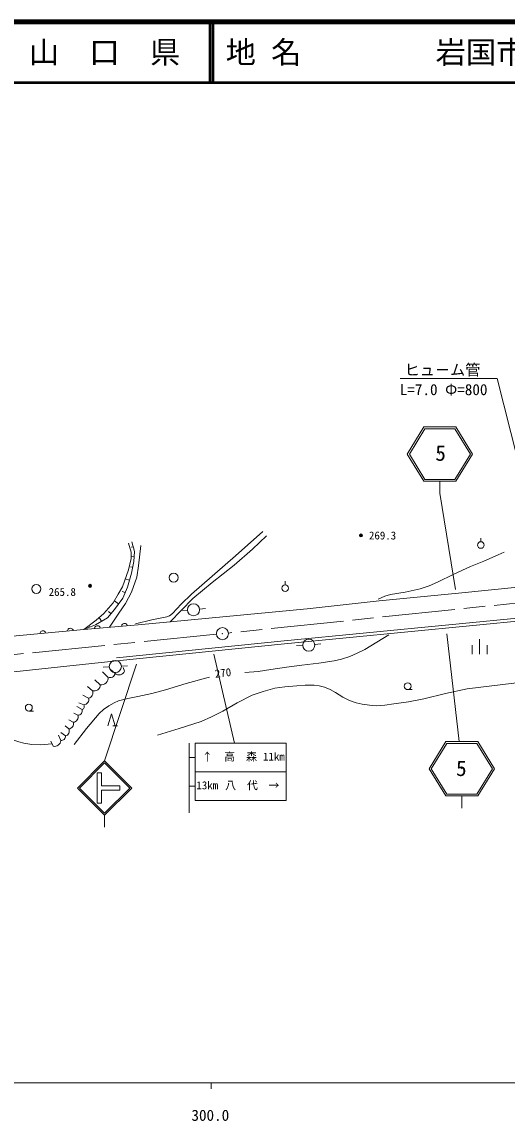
# Model space of a CAD drawing. Units: millimetres, scale not verified. Extents: x 40000 to 680000, y 20000 to 380000.
# Drawn here: x 336762 to 416813, y 198715 to 380000 of the extents above; entities that cross this region are included whole.
import ezdxf
from ezdxf.enums import TextEntityAlignment as Align

# ---------------------------------------------------------------- set-up
doc = ezdxf.new("R2010")
doc.units = ezdxf.units.MM
doc.header["$LTSCALE"] = 1000
doc.linetypes.add('CHAIN', pattern=[18.5, 12, -1.5, 3.5, -1.5])
for name, color, linetype, lineweight in [('S-BGD', 7, 'Continuous', 13), ('S-BMK', 2, 'CHAIN', 13), ('S-BMK-SRVR', 3, 'Continuous', 13), ('S-STR-HTXT', 7, 'Continuous', 13), ('S-STR-STRC', 7, 'Continuous', 13), ('S-TTL', 2, 'Continuous', 140), ('S-TTL-BAND', 7, 'Continuous', 13), ('S-TTL-LINE', 7, 'Continuous', 50)]:
    doc.layers.add(name, color=color, linetype=linetype, lineweight=lineweight)
doc.layers.add('S-TTL-TXT', color=7, linetype='Continuous')
doc.styles.add('ＭＳ ゴシック', font='')
doc.styles.get('ＭＳ ゴシック').set_extended_font_data('MS Gothic')

msp = doc.modelspace()

# ---------------------------------------------------------------- linework, layer by layer
at = {"layer": 'S-BGD'}
for p, q in [((354760, 292532), (354340, 294048)), ((354917, 294257), (355337, 292637)), ((374813, 293044), (377133, 295220)), ((412476, 294267), (412476, 294876)), ((354760, 291487), (354760, 292532)), ((355127, 293447), (354779, 293357)), ((355337, 292637), (355232, 291016)), ((355966, 290288), (356386, 293633)), ((371776, 290425), (374813, 293044)), ((354340, 289605), (354760, 291487)), ((355022, 290050), (354688, 290121)), ((355284, 291827), (354760, 291860)), ((355232, 291016), (354812, 289083)), ((355704, 288406), (355966, 290288)), ((368159, 287568), (371776, 290425)), ((353344, 286835), (354340, 289605)), ((354812, 289083), (354183, 286783)), ((354812, 285950), (355704, 288406)), ((352662, 285633), (353344, 286835)), ((354183, 286783), (353396, 284954)), ((354498, 287933), (353806, 288121)), ((364985, 284882), (368159, 287568)), ((380212, 287133), (380212, 287742)), ((408786, 285800), (419159, 286820)), ((351823, 284170), (352662, 285633)), ((353396, 284954), (352033, 283072)), ((353790, 285868), (353309, 286074)), ((353868, 284069), (354812, 285950)), ((363040, 282909), (364985, 284882)), ((395716, 284541), (408786, 285800)), ((350250, 282445), (351823, 284170)), ((352033, 283072), (350879, 281713)), ((352715, 284013), (352020, 284513)), ((352767, 282501), (353868, 284069)), ((361231, 281039), (383856, 283181)), ((361231, 281039), (363040, 282909)), ((364078, 282999), (363079, 282947)), ((366071, 283144), (367066, 283237)), ((383856, 283181), (395716, 284541)), ((346998, 279780), (348991, 281348)), ((350879, 281713), (348886, 280564)), ((348991, 281348), (350250, 282445)), ((349883, 281139), (349502, 281793)), ((351456, 282393), (351031, 282751)), ((351198, 280151), (352767, 282501)), ((355914, 280567), (361231, 281039)), ((380054, 277921), (426553, 282418)), ((380104, 277426), (426601, 281922)), ((346998, 279780), (333443, 278525)), ((339752, 279229), (339723, 279107)), ((339802, 279334), (339752, 279229)), ((339892, 279442), (339802, 279334)), ((339986, 279511), (339892, 279442)), ((340102, 279562), (339986, 279511)), ((340261, 279577), (340102, 279562)), ((340384, 279548), (340261, 279577)), ((340490, 279498), (340384, 279548)), ((340598, 279408), (340490, 279498)), ((340667, 279314), (340598, 279408)), ((340718, 279199), (340667, 279314)), ((344270, 279647), (344241, 279525)), ((344321, 279752), (344270, 279647)), ((344411, 279860), (344321, 279752)), ((344505, 279929), (344411, 279860)), ((344621, 279980), (344505, 279929)), ((344780, 279995), (344621, 279980)), ((344903, 279966), (344780, 279995)), ((345008, 279916), (344903, 279966)), ((345117, 279826), (345008, 279916)), ((345186, 279732), (345117, 279826)), ((345237, 279617), (345186, 279732)), ((355914, 280567), (346998, 279780)), ((348886, 280564), (346998, 279780)), ((347942, 280172), (347892, 280292)), ((348759, 280055), (348729, 279933)), ((348809, 280160), (348759, 280055)), ((348900, 280268), (348809, 280160)), ((348994, 280336), (348900, 280268)), ((349110, 280386), (348994, 280336)), ((349270, 280400), (349110, 280386)), ((349393, 280371), (349270, 280400)), ((349498, 280320), (349393, 280371)), ((349606, 280230), (349498, 280320)), ((349675, 280136), (349606, 280230)), ((349725, 280020), (349675, 280136)), ((353216, 280449), (353187, 280326)), ((353267, 280553), (353216, 280449)), ((353358, 280661), (353267, 280553)), ((353452, 280730), (353358, 280661)), ((353568, 280780), (353452, 280730)), ((353727, 280794), (353568, 280780)), ((353850, 280765), (353727, 280794)), ((353955, 280714), (353850, 280765)), ((354064, 280624), (353955, 280714)), ((354132, 280530), (354064, 280624)), ((354183, 280414), (354132, 280530)), ((352370, 275096), (380054, 277921)), ((352420, 274600), (380104, 277426)), ((385085, 277316), (386079, 277415)), ((412293, 278200), (412293, 275709)), ((383091, 277195), (382091, 277174)), ((411043, 277203), (411043, 275709)), ((413542, 277203), (413542, 275709)), ((326196, 271836), (352420, 274600)), ((353170, 273728), (354168, 273775)), ((350959, 271948), (350062, 272789)), ((351173, 273627), (350175, 273571)), ((352118, 272526), (351328, 273262)), ((353700, 272894), (353489, 273524)), ((348376, 269689), (347585, 270372)), ((349693, 270687), (348797, 271475)), ((347743, 268481), (346794, 268954)), ((400432, 269872), (401181, 269872)), ((346689, 266590), (345793, 267062)), ((346952, 267378), (346162, 267693)), ((337893, 266339), (338642, 266339)), ((345213, 264488), (344475, 264908)), ((346003, 265644), (345318, 266012)), ((350946, 263914), (351546, 265907)), ((351546, 265907), (352146, 263914)), ((344475, 263385), (343895, 263910)), ((351746, 263914), (352546, 263914)), ((341892, 260548), (341523, 261389)), ((343157, 261494), (342788, 262387)), ((343948, 262229), (343157, 262807))]:
    msp.add_line(p, q, dxfattribs=at)
for points in [[(355499, 280733), (358169, 281375), (360675, 281874), (361129, 282059), (361605, 282410), (363039, 283964), (364713, 285619), (371987, 291915), (376485, 295934)], [(395521, 284783), (396624, 285262), (397609, 285581), (399977, 285970), (402465, 286484), (403978, 287006), (405365, 287595), (408049, 288933), (410767, 290166), (412994, 291052), (415329, 292092), (416329, 292524)], [(373567, 272679), (375759, 272885), (377853, 273184), (380417, 273604), (382945, 273919), (385730, 274214), (388303, 274598), (389520, 274888), (390850, 275328), (392108, 275869), (393347, 276517), (397304, 278936)], [(345357, 260811), (347391, 263440), (349489, 265948), (350230, 266619), (351074, 267226), (351952, 267706), (352716, 268012), (354260, 268431), (355860, 268754), (358205, 269261), (360431, 269843), (363871, 270899), (367286, 271836), (367688, 271926)], [(359138, 262387), (362723, 263437), (366319, 264603), (368062, 265373), (369931, 266321), (372291, 267689), (374766, 268976), (376587, 269584), (378515, 270114), (380132, 270345), (382099, 270511), (383493, 270616), (384984, 270604), (385783, 270505), (386708, 270267), (387626, 269877), (388515, 269375), (389709, 268638), (390792, 268087), (391931, 267717), (392915, 267494), (394102, 267292), (395237, 267219), (396631, 267318), (398148, 267535), (400525, 267882), (403063, 268364), (406673, 269254), (410244, 270022), (419778, 271174)], [(327856, 265644), (329692, 264856), (331414, 263998), (332553, 263353), (333715, 262572), (334529, 261992), (335276, 261579), (336219, 261241), (337050, 261041), (338387, 260840), (339784, 260755), (341720, 260916)]]:
    msp.add_lwpolyline(points, dxfattribs=at)
for centre, major_axis in [((392695, 295305), (250, 0)), ((392695, 295305), (150, 0)), ((392695, 295305), (50, 0)), ((412476, 293725), (544, 0)), ((361803, 288352), (750, 0)), ((339128, 286488), (750, 0)), ((348004, 286994), (250, 0)), ((348004, 286994), (150, 0)), ((348004, 286994), (50, 0)), ((380212, 286591), (544, 0)), ((365076, 283051), (1000, 0)), ((384090, 277217), (1000, 0)), ((352171, 273682), (1000, 0)), ((400432, 270440), (570, 0)), ((337893, 266907), (570, 0))]:
    msp.add_ellipse(centre, major_axis=major_axis, ratio=0.996598, dxfattribs=at)
for centre, major_axis, start_param, end_param in [((349852, 271791), (1118, 0), 4.570492, 6.4250824), ((351321, 272671), (810, 0), 4.2487414, 6.1033318), ((352771, 273301), (1015, 0), 4.0143257, 5.8689161), ((348659, 270681), (1035, 0), 4.4349643, 6.2895547), ((346932, 268225), (850, 0), 4.7356405, 6.590231), ((347605, 269322), (855, 0), 4.8750029, 6.7295933), ((345990, 266373), (732, 0), 4.730405, 6.5849955), ((346524, 267082), (521, 0), 5.0341396, 6.8887299), ((345173, 265362), (877, 0), 4.7574712, 6.6120616), ((343776, 263004), (796, 0), 4.9292627, 6.783853), ((344429, 264212), (832, 0), 4.7678874, 6.6224779), ((342168, 261494), (988, 0), 4.4285948, 6.2831853), ((343275, 262157), (676, 0), 4.5360227, 6.3906132)]:
    msp.add_ellipse(centre, major_axis=major_axis, ratio=0.996598, start_param=start_param, end_param=end_param, dxfattribs=at)
at = {"layer": 'S-BMK'}
for p, q in [((426610, 285008), (370836, 279209)), ((368848, 279006), (324787, 274590))]:
    msp.add_line(p, q, dxfattribs=at)
at = {"layer": 'S-BMK-SRVR'}
for major_axis in [(1000, 0), (40, 0)]:
    msp.add_ellipse((369842, 279106), major_axis=major_axis, ratio=0.996598, dxfattribs=at)
at = {"layer": 'S-STR-HTXT'}
for p, q in [((415181, 321193), (399171, 321193)), ((423027, 290091), (415181, 321193))]:
    msp.add_line(p, q, dxfattribs=at)
at = {"layer": 'S-STR-STRC'}
for p, q in [((403105, 313211), (400342, 308728)), ((403273, 312912), (400694, 308728)), ((403105, 313211), (408375, 313211)), ((403273, 312912), (408207, 312912)), ((410786, 308728), (408207, 312912)), ((411138, 308728), (408375, 313211)), ((400342, 308728), (403105, 304245)), ((400694, 308728), (403273, 304544)), ((405588, 308804), (405740, 308728)), ((408207, 304544), (410786, 308728)), ((408375, 304245), (411138, 308728)), ((403105, 304245), (408375, 304245)), ((403273, 304544), (408207, 304544)), ((405740, 304245), (405740, 302252)), ((405740, 302252), (408316, 286407)), ((406900, 279087), (408936, 261303)), ((371855, 261026), (368419, 275718)), ((355641, 274050), (350408, 258124)), ((406715, 261303), (403952, 256820)), ((406715, 261303), (411985, 261303)), ((414748, 256820), (411985, 261303)), ((364346, 261026), (364346, 249570)), ((365346, 261026), (380340, 261026)), ((365346, 261026), (365346, 251562)), ((380340, 261026), (380340, 251562)), ((406882, 261004), (404304, 256820)), ((406882, 261004), (411817, 261004)), ((414396, 256820), (411817, 261004)), ((345909, 253641), (350408, 258124)), ((346263, 253641), (350408, 257772)), ((354906, 253641), (350408, 258124)), ((354553, 253641), (350408, 257772)), ((364346, 258660), (365346, 258660)), ((349157, 256131), (349907, 256131)), ((349157, 256131), (349157, 251150)), ((349157, 256131), (349157, 251150)), ((349157, 256131), (349907, 256131)), ((349907, 256131), (349907, 254014)), ((349907, 256131), (349907, 254014)), ((380340, 256294), (365346, 256294)), ((403952, 256820), (406715, 252337)), ((404304, 256820), (406882, 252636)), ((409197, 256896), (409350, 256820)), ((411817, 252636), (414396, 256820)), ((411985, 252337), (414748, 256820)), ((349907, 254014), (352906, 254014)), ((349907, 254014), (352906, 254014)), ((352906, 254014), (352906, 253267)), ((352906, 254014), (352906, 253267)), ((364346, 253928), (365346, 253928)), ((345909, 253641), (350408, 249157)), ((346263, 253641), (350408, 249510)), ((352906, 253267), (349907, 253267)), ((349907, 253267), (349907, 251150)), ((349907, 253267), (352906, 253267)), ((349907, 253267), (349907, 251150)), ((350408, 249510), (354553, 253641)), ((350408, 249158), (354906, 253641)), ((406715, 252337), (411985, 252337)), ((406882, 252636), (411817, 252636)), ((409350, 252337), (409350, 250344)), ((349907, 251150), (349157, 251150)), ((349157, 251150), (349907, 251150)), ((380340, 251562), (365346, 251562)), ((350408, 249157), (350408, 247165))]:
    msp.add_line(p, q, dxfattribs=at)
at = {"layer": 'S-TTL'}
msp.add_line((680000, 380000), (40000, 380000), dxfattribs=at)
at = {"layer": 'S-TTL-BAND'}
for p, q in [((40000, 205000), (579000, 205000)), ((368000, 205000), (368000, 204000))]:
    msp.add_line(p, q, dxfattribs=at)
at = {"layer": 'S-TTL-LINE'}
for p, q in [((367750, 380000), (367750, 370000)), ((368250, 380000), (368250, 370000)), ((40000, 370000), (680000, 370000))]:
    msp.add_line(p, q, dxfattribs=at)

# ---------------------------------------------------------------- texts
at = {"layer": 'S-STR-HTXT', "style": 'ＭＳ ゴシック'}
for s, height, p in [('ヒュ－ム管', 1833, (399908, 321159)), ('L=7.0 Φ=800', 1833, (399112, 317896)), ('269.3', 1320, (394028, 294242)), ('265.8', 1320, (341168, 284928))]:
    msp.add_text(s, height=height, dxfattribs=at).set_placement(p, align=Align.BOTTOM_LEFT)
msp.add_text('270', height=1320, rotation=6.578, dxfattribs=at).set_placement((368719, 271437), align=Align.BOTTOM_LEFT)
at = {"layer": 'S-STR-STRC', "style": 'ＭＳ ゴシック'}
for s, height, p in [('5', 2566, (404976, 306847)), ('↑', 1320, (366445, 257764)), ('高\u3000森', 1320, (370144, 257764)), ('11km', 1320, (376542, 257764)), ('5', 2566, (408395, 254855)), ('13km', 1320, (365546, 253032)), ('八\u3000代', 1320, (370292, 253032)), ('→', 1320, (377441, 253032))]:
    msp.add_text(s, height=height, dxfattribs=at).set_placement(p, align=Align.BOTTOM_LEFT)
at = {"layer": 'S-TTL-BAND', "style": 'ＭＳ ゴシック'}
msp.add_text('300.0', height=1833, dxfattribs=at).set_placement((367844, 198195), align=Align.BOTTOM_CENTER)
at = {"layer": 'S-TTL-TXT', "style": 'ＭＳ ゴシック'}
msp.add_text('山\u3000口\u3000県', height=3666, dxfattribs=at).set_placement((350375, 375000), align=Align.MIDDLE_CENTER)
for s, p in [('地 名', (370380, 375000)), ('岩国市周東町獺越郷上', (405024, 375000))]:
    msp.add_text(s, height=3666, dxfattribs=at).set_placement(p, align=Align.MIDDLE_LEFT)

doc.saveas('drawing.dxf')
